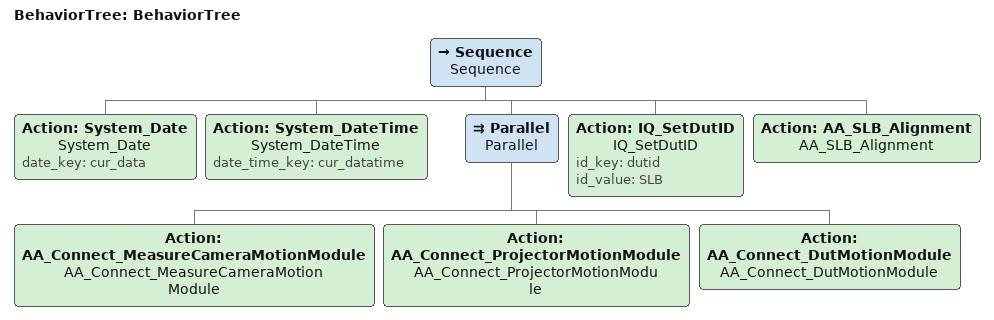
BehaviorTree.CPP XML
<?xml version="1.0"?>
<root main_tree_to_execute="BehaviorTree">
 <BehaviorTree ID="BehaviorTree">
  <!-- Add nodes here -->
  <Sequence name="Sequence">
   <!-- System Init -->
   <Action name="System_Date" ID="System_Date" date_key="cur_data"/>
   <Action name="System_DateTime" ID="System_DateTime" date_time_key="cur_datatime"/>
   <!-- Devices Connect -->
   <Parallel name="Parallel">
    <Action name="AA_Connect_MeasureCameraMotionModule" ID="AA_Connect_MeasureCameraMotionModule"/>
    <Action name="AA_Connect_ProjectorMotionModule" ID="AA_Connect_ProjectorMotionModule"/>
    <Action name="AA_Connect_DutMotionModule" ID="AA_Connect_DutMotionModule"/>
   </Parallel>
   <!-- SLB Alignment Module -->
   <Action name="IQ_SetDutID" ID="IQ_SetDutID" id_key="dutid" id_value="SLB"/>
   <Action name="AA_SLB_Alignment" ID="AA_SLB_Alignment"/>
  </Sequence>
 </BehaviorTree>
</root>
